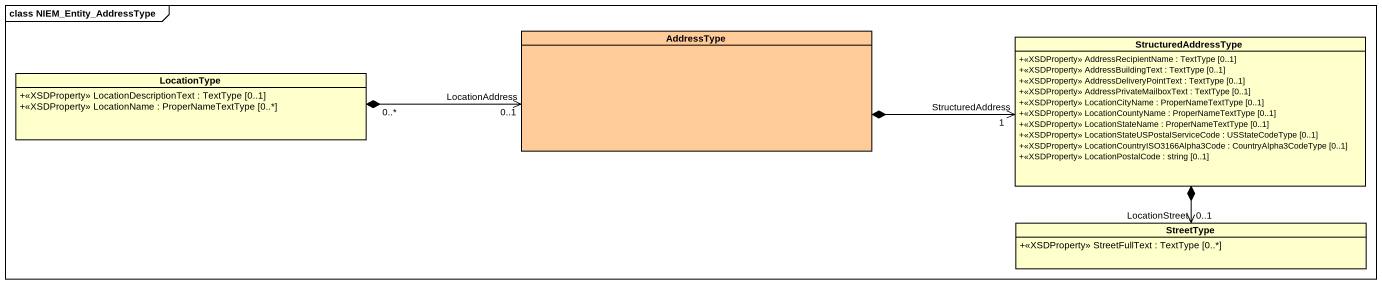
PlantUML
@startuml
mainframe class NIEM_Entity_AddressType
hide circle
hide empty members
skinparam classAttributeIconSize 0
class AddressType #FFCC99
class StructuredAddressType #FFFFCC {
  +<<XSDProperty>> AddressRecipientName : TextType [0..1]
  +<<XSDProperty>> AddressBuildingText : TextType [0..1]
  +<<XSDProperty>> AddressDeliveryPointText : TextType [0..1]
  +<<XSDProperty>> AddressPrivateMailboxText : TextType [0..1]
  +<<XSDProperty>> LocationCityName : ProperNameTextType [0..1]
  +<<XSDProperty>> LocationCountyName : ProperNameTextType [0..1]
  +<<XSDProperty>> LocationStateName : ProperNameTextType [0..1]
  +<<XSDProperty>> LocationStateUSPostalServiceCode : USStateCodeType [0..1]
  +<<XSDProperty>> LocationCountryISO3166Alpha3Code : CountryAlpha3CodeType [0..1]
  +<<XSDProperty>> LocationPostalCode : string [0..1]
}
class LocationType #FFFFCC {
  +<<XSDProperty>> LocationDescriptionText : TextType [0..1]
  +<<XSDProperty>> LocationName : ProperNameTextType [0..*]
}
class StreetType #FFFFCC {
  +<<XSDProperty>> StreetFullText : TextType [0..*]
}
StructuredAddressType "StructuredAddress\n1" <-left-* AddressType
LocationType "0..*" *-right-> "LocationAddress\n0..1" AddressType
StreetType "LocationStreet\n0..1" <-up-* StructuredAddressType
@enduml
